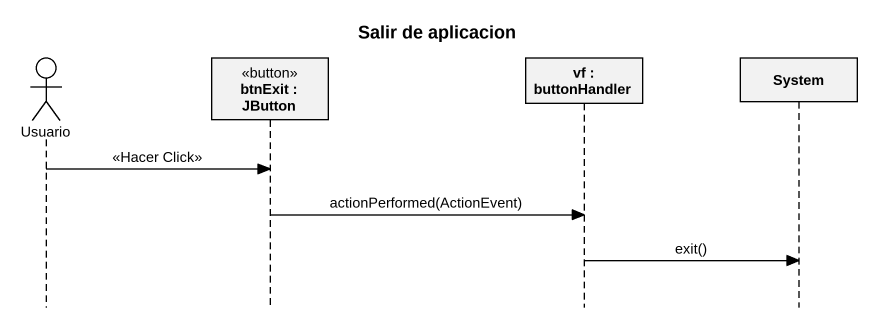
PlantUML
@startuml
title Salir de aplicacion
hide footbox
actor Usuario
participant "btnExit : JButton" as btnExit <<button>>
participant "vf : buttonHandler" as vf
participant System

Usuario -> btnExit : <<Hacer Click>>
btnExit -> vf : actionPerformed(ActionEvent)
vf -> System : exit()
@enduml
